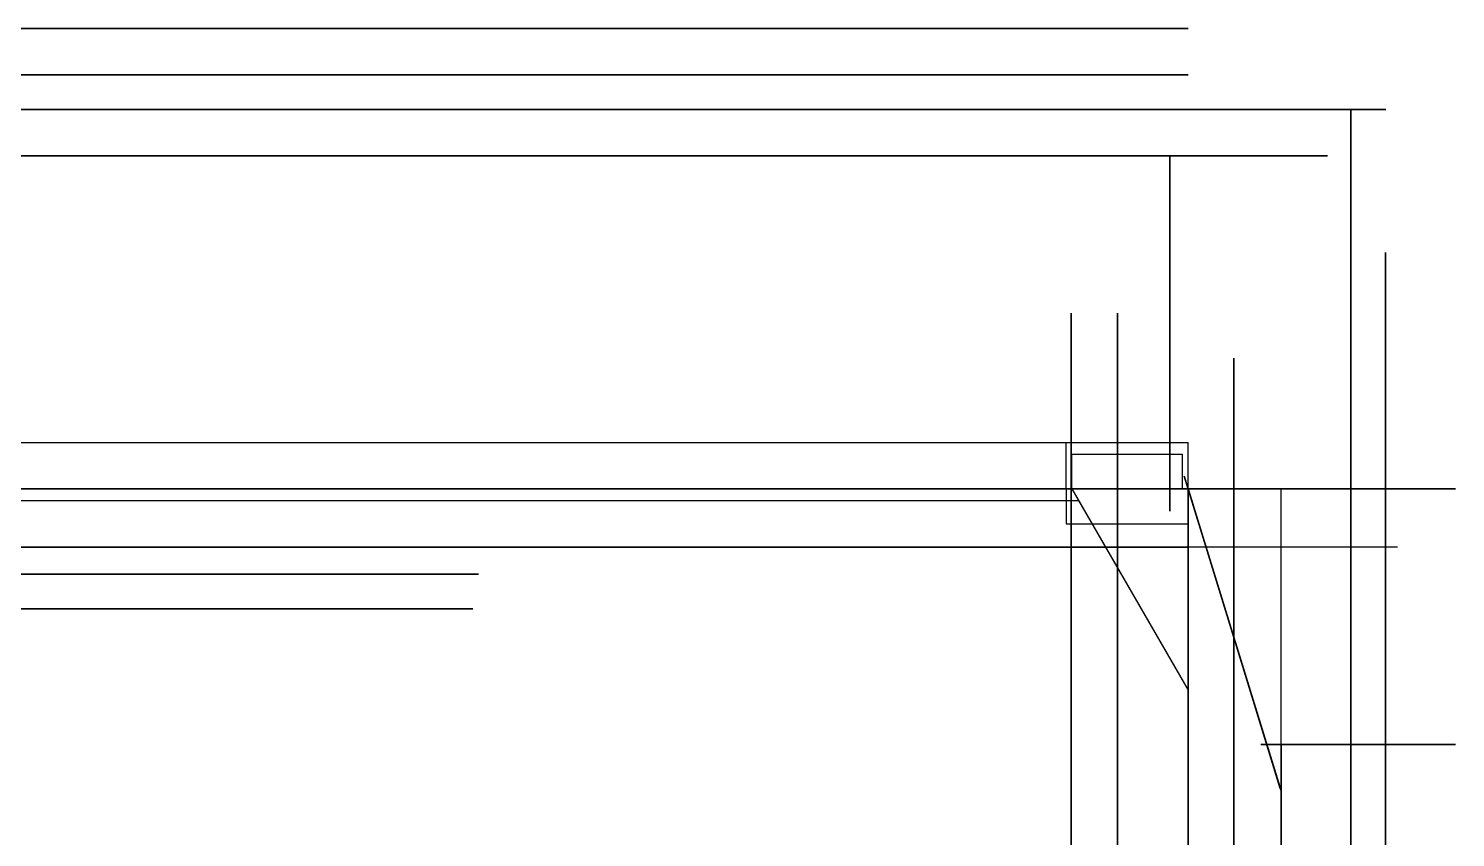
# Model space of a CAD drawing. Header units: centimetres. Extents: x -5.8 to 12.4, y -3.2 to 8.
# Drawn here: x 6.26 to 12.39, y 2 to 5.48 of the extents above; entities that cross this region are included whole.
import ezdxf

# ---------------------------------------------------------------- set-up
doc = ezdxf.new("R2010")
doc.units = ezdxf.units.CM
doc.header["$MEASUREMENT"] = 0
for name, color, linetype in [('1713 AGC Electret Microphone v5_Sketch1', 7, 'Continuous'), ('1713 AGC Electret Microphone v5_Sketch2', 7, 'Continuous'), ('2 - Base_Base Skirt XY', 7, 'Continuous'), ('2 - Base_Base Skirt YZ', 7, 'Continuous'), ('2 - Base_Excess Cuts', 7, 'Continuous'), ('2 - Base_Mic Cut-out', 7, 'Continuous'), ('2 - Base_PCB Mount', 7, 'Continuous'), ('2 - Base_Rain Shelter', 7, 'Continuous'), ('2 - Base_Sensor Base', 7, 'Continuous'), ('2 - Base_Sensor Cover Mic Cut-out', 7, 'Continuous'), ('2 - Base_Sketch24', 7, 'Continuous'), ('2 - Base_Sketch35', 7, 'Continuous'), ('2 - Base_Skirt', 7, 'Continuous'), ('2 - Base_Skirt Off-Axis', 7, 'Continuous'), ('2 - Base_Top Case Holes', 7, 'Continuous'), ('3251 Si7021 Temperature and Humidity v3_Sketch1', 7, 'Continuous'), ('439 TSL2561 Luminosity Sensor v9_Sketch1', 7, 'Continuous'), ('Breadboard_Sketch1', 7, 'Continuous'), ('SPH0645 v2_Sketch1', 7, 'Continuous'), ('Standalone Biodiversity Tool v97_Cover Base', 7, 'Continuous'), ('Standalone Biodiversity Tool v97_PCB Support', 7, 'Continuous'), ('Standalone Biodiversity Tool v97_Sensor Cutouts', 7, 'Continuous'), ('Standalone Biodiversity Tool v97_Sensor Supports', 7, 'Continuous'), ('Standalone Biodiversity Tool v97_Sketch14', 7, 'Continuous'), ('Standalone Biodiversity Tool v97_Sketch15', 7, 'Continuous'), ('Standalone Biodiversity Tool v97_Sketch16', 7, 'Continuous'), ('Standalone Biodiversity Tool v97_Sketch17', 7, 'Continuous'), ('Standalone Biodiversity Tool v97_Sketch18', 7, 'Continuous'), ('Standalone Biodiversity Tool v97_Skirt', 7, 'Continuous'), ('Standalone Biodiversity Tool v97_Skirt cuts', 7, 'Continuous'), ('USB Plug_Base', 7, 'Continuous')]:
    doc.layers.add(name, color=color, linetype=linetype)

# ---------------------------------------------------------------- blocks, each defined once
blk = doc.blocks.new('3251Si7021TemperatureandHumidityv3')
at = {"layer": '3251 Si7021 Temperature and Humidity v3_Sketch1'}
for p, q in [((0, 0, 1.524), (0, 0, 0.254)), ((1.27, 0, 1.778), (0.254, 0, 1.778)), ((0.254, 0), (1.27, 0)), ((0.573, 0, 0.9), (0.573, 0, 0.5777)), ((0.573, 0, 0.5777), (0.9, 0, 0.5777)), ((0.9, 0, 0.9), (0.573, 0, 0.9)), ((0.9, 0, 0.5777), (0.9, 0, 0.9)), ((1.524, 0, 0.254), (1.524, 0, 1.524))]:
    blk.add_line(p, q, dxfattribs=at)
at = {"layer": '3251 Si7021 Temperature and Humidity v3_Sketch1', "extrusion": (0, 1, 0)}
for centre in [(-0.254, 0.254), (-1.27, 0.254)]:
    blk.add_circle(centre, 0.127, dxfattribs=at)
for centre, start, end in [((-0.254, 1.524), 0, 90), ((-0.254, 0.254), 270, 0), ((-1.27, 0.254), 180, 270), ((-1.27, 1.524), 90, 180)]:
    blk.add_arc(centre, 0.254, start, end, dxfattribs=at)
at = {"layer": '3251 Si7021 Temperature and Humidity v3_Sketch1'}
for p in [(0, 0, 1.778), (0, 0), (0, 0), (1.524, 0)]:
    blk.add_point(p, dxfattribs=at)
blk = doc.blocks.new('1713AGCElectretMicrophonev5')
at = {"layer": '1713 AGC Electret Microphone v5_Sketch1'}
for p, q in [((0, 0, 1.1684), (0, 0, 0.254)), ((0.254, 0), (2.286, 0)), ((2.286, 0, 1.4224), (0.254, 0, 1.4224)), ((2.3368, 0, 0.2032), (2.3368, 0)), ((2.3368, 0, 1.2192), (2.3368, 0, 1.4224)), ((2.3368, 0, 1.2192), (2.54, 0, 1.2192)), ((2.54, 0, 0.254), (2.54, 0, 1.1684))]:
    blk.add_line(p, q, dxfattribs=at)
at = {"layer": '1713 AGC Electret Microphone v5_Sketch1', "extrusion": (0, 1, 0)}
for centre in [(-2.3368, 1.2192), (-2.3368, 0.2032)]:
    blk.add_circle(centre, 0.127, dxfattribs=at)
for centre, start, end in [((-0.254, 1.1684), 0, 90), ((-0.254, 0.254), 270, 0), ((-2.286, 1.1684), 90, 180), ((-2.286, 0.254), 180, 270)]:
    blk.add_arc(centre, 0.254, start, end, dxfattribs=at)
at = {"layer": '1713 AGC Electret Microphone v5_Sketch1'}
for p in [(0, 0), (0, 0), (0, 0, 1.4224), (2.54, 0)]:
    blk.add_point(p, dxfattribs=at)
at = {"layer": '1713 AGC Electret Microphone v5_Sketch2'}
for p, q in [((2.286, 0, 1.4224), (0.254, 0, 1.4224)), ((0.254, 0), (2.286, 0)), ((1.8288, 0, 0.7112), (1.8288, 0, 1.4224)), ((1.8288, 0, 0.7112), (1.8288, 0)), ((1.8288, 0, 0.7112), (2.54, 0, 0.7112)), ((2.54, 0, 0.254), (2.54, 0, 1.1684))]:
    blk.add_line(p, q, dxfattribs=at)
at = {"layer": '1713 AGC Electret Microphone v5_Sketch2', "extrusion": (0, 1, 0)}
blk.add_circle((-1.8288, 0.7112), 0.485, dxfattribs=at)
at = {"layer": '1713 AGC Electret Microphone v5_Sketch2'}
blk.add_point((0, 0), dxfattribs=at)
blk = doc.blocks.new('439TSL2561LuminositySensorv9')
at = {"layer": '439 TSL2561 Luminosity Sensor v9_Sketch1'}
for p, q in [((0, 0, 1.026), (1.905, 0, 1.026)), ((0, 0, 1.397), (0, 0, 0.254)), ((1.651, 0, 1.651), (0.254, 0, 1.651)), ((0.254, 0), (1.651, 0)), ((1.08625, 0, 0.86725), (0.76875, 0, 0.86725)), ((0.76875, 0, 1.18475), (1.08625, 0, 1.18475)), ((0.76875, 0, 0.86725), (1.08625, 0, 1.18475)), ((1.08625, 0, 0.86725), (0.76875, 0, 1.18475)), ((0.76875, 0, 0.86725), (0.76875, 0, 1.18475)), ((0.9275, 0, 1.651), (0.9275, 0, 1.026)), ((0.9525, 0, 1.651), (0.9525, 0, 1.026)), ((1.08625, 0, 1.18475), (1.08625, 0, 0.86725)), ((1.905, 0, 0.254), (1.905, 0, 1.397))]:
    blk.add_line(p, q, dxfattribs=at)
at = {"layer": '439 TSL2561 Luminosity Sensor v9_Sketch1', "extrusion": (0, 1, 0)}
for centre in [(-0.254, 0.254), (-1.651, 0.254)]:
    blk.add_circle(centre, 0.127, dxfattribs=at)
for centre, start, end in [((-0.254, 0.254), 270, 0), ((-0.254, 1.397), 0, 90), ((-1.651, 1.397), 90, 180), ((-1.651, 0.254), 180, 270)]:
    blk.add_arc(centre, 0.254, start, end, dxfattribs=at)
at = {"layer": '439 TSL2561 Luminosity Sensor v9_Sketch1'}
for p in [(0, 0), (0, 0), (0, 0, 1.651), (0.9275, 0, 1.026), (1.905, 0)]:
    blk.add_point(p, dxfattribs=at)
blk = doc.blocks.new('Breadboard')
at = {"layer": 'Breadboard_Sketch1'}
for p, q in [((6.8769, 2.6334, -3.8995), (-0.1231, 2.6334, -3.8995)), ((-0.1231, 2.6334, -0.5595), (6.8769, 2.6334, -0.5595)), ((0.0269, 2.6334, -3.1375), (6.1229, 2.6334, -3.1375)), ((6.1229, 2.6334, -1.3595), (0.0269, 2.6334, -1.3595)), ((6.1229, 2.6334, -1.6485), (4.8429, 2.6334, -1.6485)), ((4.8429, 2.6334, -2.8875), (6.1229, 2.6334, -2.8875)), ((6.1229, 2.6334, -3.1375), (6.1229, 2.6334, -1.3595)), ((6.1229, 2.6334, -2.8875), (6.1229, 2.6334, -1.6485)), ((6.8769, 2.6334, -0.5595), (6.8769, 2.6334, -3.8995))]:
    blk.add_line(p, q, dxfattribs=at)
at = {"layer": 'Breadboard_Sketch1', "extrusion": (0, -1, 0)}
blk.add_circle((6.6069, -0.8995, -2.6334), 0.17, dxfattribs=at)
blk = doc.blocks.new('SPH0645v2')
at = {"layer": 'SPH0645 v2_Sketch1'}
for p, q in [((0, 0, 1.016), (0, 0, 0.254)), ((0.4445, 0, 1.016), (0.1905, 0, 1.016)), ((0.254, 0), (1.397, 0)), ((1.397, 0, 1.27), (0.254, 0, 1.27)), ((0.6985, 0, 1.016), (0.4445, 0, 1.016)), ((0.9525, 0, 1.016), (0.6985, 0, 1.016)), ((0.8255, 0, 0.4826), (0.8255, 0, 1.27)), ((1.2065, 0, 1.016), (0.9525, 0, 1.016)), ((1.4605, 0, 1.016), (1.2065, 0, 1.016)), ((1.651, 0, 0.254), (1.651, 0, 1.016))]:
    blk.add_line(p, q, dxfattribs=at)
at = {"layer": 'SPH0645 v2_Sketch1', "extrusion": (0, 1, 0)}
for centre, radius in [((-0.254, 0.254), 0.127), ((-0.1905, 1.016), 0.0508), ((-0.4445, 1.016), 0.0508), ((-0.6985, 1.016), 0.0508), ((-0.8255, 0.4826), 0.0508), ((-0.9525, 1.016), 0.0508), ((-1.2065, 1.016), 0.0508), ((-1.3073, 0.254), 0.127), ((-1.4605, 1.016), 0.0508)]:
    blk.add_circle(centre, radius, dxfattribs=at)
for centre, start, end in [((-0.254, 0.254), 270, 0), ((-0.254, 1.016), 0, 90), ((-1.397, 0.254), 180, 270), ((-1.397, 1.016), 90, 180)]:
    blk.add_arc(centre, 0.254, start, end, dxfattribs=at)
at = {"layer": 'SPH0645 v2_Sketch1'}
for p in [(0, 0), (0, 0), (0, 0, 1.27), (1.651, 0)]:
    blk.add_point(p, dxfattribs=at)
blk = doc.blocks.new('2-Base')
at = {"layer": '2 - Base_Base Skirt XY'}
for p, q in [((0, 3.7, -0.35), (11.2442, 3.7, -0.35)), ((10.7192, 3.5, -0.35), (10.7192, 3.7, -0.35)), ((11.2442, 3.5, -0.35), (11.2442, 3.7, -0.35)), ((10.7442, 3.5, -0.35), (10.7442, 3.65, -0.35)), ((10.7442, 3.65, -0.35), (11.2192, 3.65, -0.35)), ((11.2192, 3.65, -0.35), (11.2192, 3.5, -0.35)), ((11.2442, 3.5, -0.35), (0, 3.5, -0.35)), ((0, 3.5, -0.35), (11.2442, 3.5, -0.35)), ((10.7192, 3.5, -0.35), (10.7192, 3.35, -0.35)), ((10.7442, 3.5, -0.35), (11.2442, 2.634, -0.35)), ((11.2192, 3.5, -0.35), (11.2442, 3.5, -0.35)), ((11.2442, 0.6069, -0.35), (11.2442, 3.5, -0.35)), ((11.2442, 3.5, -0.35), (11.2442, 3.35, -0.35)), ((11.2442, 3.5, -0.35), (11.2442, 0.6069, -0.35)), ((10.7192, 3.35, -0.35), (11.2442, 3.35, -0.35))]:
    blk.add_line(p, q, dxfattribs=at)
blk.add_point((11.2442, 3.35, -0.35), dxfattribs=at)
blk.add_point((11.2442, 3.35, -0.35), dxfattribs=at)
at = {"layer": '2 - Base_Base Skirt YZ'}
for p, q in [((11.6442, 2.2, -1.05), (11.6442, 3.5, -0.35)), ((11.6442, 2.4, -1.2), (11.6442, 2.05, -1.2)), ((11.6442, 2.4, -1.075), (11.6442, 2.4, -1.2)), ((11.6442, 2.4, -1.075), (11.6442, 2.4, -1.2)), ((11.6442, 2.4, -1.05), (11.6442, 2.4, -1.2)), ((11.6442, 2.2, -1.05), (11.6442, 2.4, -1.05)), ((11.6442, 2.2, -1.075), (11.6442, 2.4, -1.075)), ((11.6442, 2.4, -1.2), (11.6442, 2.05, -1.2)), ((11.6442, 2.2, -1.075), (11.6442, 2.2, -1.05)), ((11.6442, 2.05, -1.075), (11.6442, 2.2, -1.075)), ((11.6442, 2.2, -1.075), (11.6442, 2.2, -1.05)), ((11.6442, 2.05, -1.2), (11.6442, 1.166, -0.8558)), ((11.6442, 2.05, -1.046), (11.6442, 2.05, -1.2))]:
    blk.add_line(p, q, dxfattribs=at)
at = {"layer": '2 - Base_Base Skirt YZ', "extrusion": (1, 0, 0)}
blk.add_arc((2.2, 1.8, 11.6442), 2.85, 224.88875, 270, dxfattribs=at)
at = {"layer": '2 - Base_Excess Cuts'}
for p, q in [((12.3942, 2.4, 4.8), (11.5567, 2.4, 4.8)), ((11.5905, 2.4, 4.7421), (11.5567, 2.4, 4.8)), ((11.5567, 2.4, 4.8), (11.6013, 2.4, 4.7235)), ((11.5567, 2.4, 4.8), (12.3942, 2.4, 4.8)), ((11.5571, 2.4, -1.2), (11.588, 2.4, -1.1469)), ((11.6442, 2.4, -1.2), (11.5571, 2.4, -1.2)), ((11.6442, 2.4, -1.2), (11.588, 2.4, -1.1469)), ((11.5993, 2.4, -1.1274), (11.588, 2.4, -1.1469)), ((11.6442, 2.4, 4.7928), (11.5905, 2.4, 4.7421)), ((11.6442, 2.4, -1.075), (11.6369, 2.4, -1.0626)), ((11.6369, 2.4, -1.0626), (11.6442, 2.4, -1.05)), ((11.6442, 2.4, 4.65), (11.639, 2.4, 4.6589)), ((11.6442, 2.4, 4.6678), (11.639, 2.4, 4.6589)), ((11.639, 2.4, 4.6589), (11.6442, 2.4, 4.6678)), ((11.6442, 2.4, 4.65), (11.639, 2.4, 4.6589)), ((11.6442, 2.4, -1.05), (11.6442, 2.4, -1.043)), ((12.2692, 2.4, -1.075), (11.6442, 2.4, -1.075)), ((11.6442, 2.4, 4.643), (11.6442, 2.4, 4.65)), ((11.6442, 2.4, 4.7928), (11.6442, 2.4, 4.675)), ((11.6442, 2.4, -1.075), (11.6442, 2.4, -1.05)), ((11.6442, 2.4, 4.7928), (11.6442, 2.4, 4.8)), ((11.6442, 2.4, 4.675), (12.2692, 2.4, 4.675)), ((11.6442, 2.4, -1.2), (11.6442, 2.4, -1.075)), ((12.3942, 2.4, -1.2), (11.6442, 2.4, -1.2)), ((11.6442, 2.4, -1.2), (12.3942, 2.4, -1.2)), ((11.6442, 2.4, -1.075), (11.6442, 2.4, -1.2)), ((12.2442, 2.4, 4.643), (11.6442, 2.4, 4.643)), ((11.6442, 2.4, -1.043), (12.2442, 2.4, -1.043)), ((11.6442, 2.4, 4.6678), (11.6442, 2.4, 4.7928)), ((11.6442, 2.4, 4.65), (11.6442, 2.4, 4.6678)), ((12.2442, 2.4, -1.043), (12.2442, 2.4, -0.65)), ((12.2442, 2.4, -0.65), (12.3942, 2.4, -0.65)), ((12.2442, 2.4, 4.25), (12.2442, 2.4, 4.643)), ((12.3942, 2.4, 4.25), (12.2442, 2.4, 4.25)), ((12.2692, 2.4, 4.675), (12.2692, 2.4, 4.25)), ((12.3942, 2.4, -0.65), (12.2692, 2.4, -0.65)), ((12.2692, 2.4, -0.65), (12.2692, 2.4, -1.075)), ((12.2692, 2.4, 4.25), (12.3942, 2.4, 4.25)), ((12.3942, 2.4, 4.8), (12.3942, 2.4, 4.25)), ((12.3942, 2.4, -1.2), (12.3942, 2.4, -0.65)), ((12.3942, 2.4, 4.25), (12.3942, 2.4, 4.8)), ((12.3942, 2.4, -0.65), (12.3942, 2.4, -1.2))]:
    blk.add_line(p, q, dxfattribs=at)
for points in [[(11.6442, 2.4, -1.2), (11.6291, 2.4, -1.1762), (11.614, 2.4, -1.152), (11.5993, 2.4, -1.1274)], [(11.6013, 2.4, 4.7235), (11.6154, 2.4, 4.747), (11.6298, 2.4, 4.7701), (11.6442, 2.4, 4.7928)]]:
    blk.add_open_spline(points, degree=3, dxfattribs=at)
at = {"layer": '2 - Base_Mic Cut-out'}
for p, q in [((10.741, 4.2562, 2.2515), (10.741, 4.2562, 1.6043)), ((10.741, 0.8076, 2.5515), (10.741, 3.9562, 2.5515)), ((10.741, 3.9562, 1.3043), (10.741, 2.4455, 1.3043)), ((10.741, 3.4567, 1.3043), (10.741, 3.9562, 1.3043)), ((10.741, 3.2567, 1.1094), (10.741, 3.2567, 1.1043)), ((10.741, 2.7488, 1.3174), (10.741, 3.2567, 1.3043)), ((10.741, 3.0925, 1.3174), (10.741, 3.0925, 0.5554)), ((10.741, 3.0925, 1.3043), (10.741, 3.0925, 0.9754)), ((10.741, 2.9567, 0.8094), (10.741, 1.7417, 0.8094)), ((10.741, 1.6955, 1.5714), (10.741, 2.8385, 1.5714)), ((10.741, 2.8385, 0.3014), (10.741, 1.6955, 0.3014)), ((10.741, 2.7488, 0.8094), (10.741, 2.7488, 1.3174)), ((10.741, 2.394, 0.5554), (10.741, 2.394, 0.8094)), ((10.741, 2.394, 0.5554), (10.741, 2.394, 0.3014)), ((10.741, 2.1455, 1.0043), (10.741, 2.1455, 0.2014))]:
    blk.add_line(p, q, dxfattribs=at)
at = {"layer": '2 - Base_Mic Cut-out', "extrusion": (-1, 0, 0)}
for centre, radius in [((-2.7488, 1.3174, -10.741), 0.302), ((-2.7488, 1.3174, -10.741), 0.232), ((-2.902, 0.5554, -10.741), 0.0508), ((-2.7488, 1.3174, -10.741), 0.157), ((-2.7488, 1.3174, -10.741), 0.127), ((-2.648, 0.5554, -10.741), 0.0508), ((-2.394, 0.5554, -10.741), 0.0508), ((-2.267, 1.0888, -10.741), 0.0508), ((-2.14, 0.5554, -10.741), 0.0508)]:
    blk.add_circle(centre, radius, dxfattribs=at)
for centre, radius, start, end in [((-3.9562, 1.6043, -10.741), 0.3, 180, 270), ((-3.9562, 2.2515, -10.741), 0.3, 90, 180), ((-3.4567, 1.1043, -10.741), 0.2, 0, 90), ((-2.9567, 1.1094, -10.741), 0.3, 180, 270), ((-2.8385, 1.3174, -10.741), 0.254, 90, 180), ((-2.8385, 0.5554, -10.741), 0.254, 180, 270), ((-2.4455, 1.0043, -10.741), 0.3, 360, 90), ((-1.8455, 0.2014, -10.741), 0.3, 180, 270)]:
    blk.add_arc(centre, radius, start, end, dxfattribs=at)
at = {"layer": '2 - Base_PCB Mount'}
for p, q in [((12.1442, 3.25, 1.8), (-0.1, 3.25, 1.7964)), ((0, 3.25, -0.15), (11.2442, 3.25, -0.15)), ((11.2442, 3.25, 3.7428), (0, 3.25, 3.7428)), ((0.0225, 3.25, 3.6532), (7.0225, 3.25, 3.6532)), ((7.0225, 3.25, 0.3132), (0.0225, 3.25, 0.3132)), ((6.4525, 3.25, 3.3132), (6.4525, 3.25, 3.7428)), ((7.0225, 3.25, 3.6532), (7.0225, 3.25, 0.3132)), ((7.0525, 3.25, 3.3132), (7.0525, 3.25, 3.7428)), ((10.1264, 3.25, -0.15), (7.9669, 3.25, -0.15)), ((8.5525, 3.25, 3.7428), (8.5537, 3.25, -0.15)), ((10.0528, 3.25, 3.3141), (10.0525, 3.25, 3.7437)), ((10.0537, 3.25, 0.2847), (10.0537, 3.25, -0.15)), ((10.6528, 3.25, 3.3144), (10.6525, 3.25, 3.744)), ((10.6537, 3.25, 0.2847), (10.6537, 3.25, -0.15)), ((12.1442, 3.25, -0.65), (12.1442, 3.25, 4.25))]:
    blk.add_line(p, q, dxfattribs=at)
at = {"layer": '2 - Base_PCB Mount', "extrusion": (0, 1, 0)}
for centre, radius in [((-6.7525, 3.3132, 3.25), 0.17), ((-6.7525, 3.3132, 3.25), 0.155), ((-10.3528, 3.3142, 3.25), 0.155), ((-10.3537, 0.2847, 3.25), 0.155)]:
    blk.add_circle(centre, radius, dxfattribs=at)
for centre, start, end in [((-6.7525, 3.3132, 3.25), 180, 0), ((-10.3528, 3.3142, 3.25), 179.96619, 359.96619), ((-10.3537, 0.2847, 3.25), 360, 180)]:
    blk.add_arc(centre, 0.3, start, end, dxfattribs=at)
at = {"layer": '2 - Base_Rain Shelter'}
for p, q in [((0, 3.5, -0.35), (10.7442, 3.5, -0.35)), ((10.7442, 3.5, -0.35), (11.2442, 2.634, -0.35)), ((11.2442, 2.634, -0.35), (11.2442, 0.6069, -0.35))]:
    blk.add_line(p, q, dxfattribs=at)
at = {"layer": '2 - Base_Sensor Base'}
blk.add_line((11.9442, 2.2, 4.65), (11.9442, 2.2, -1.05), dxfattribs=at)
at = {"layer": '2 - Base_Sensor Base', "extrusion": (1, 0, 0)}
for radius in [2.85, 2.65, 2.45, 2.25]:
    blk.add_circle((2.2, 1.8, 11.9442), radius, dxfattribs=at)
at = {"layer": '2 - Base_Sensor Cover Mic Cut-out'}
for p, q in [((12.0939, 2.8602, 2.8503), (12.0939, 3.7872, 2.8503)), ((12.0939, 3.7872, 1.9279), (12.0939, 2.8602, 1.9279)), ((12.0939, 3.7872, 2.8503), (12.0939, 3.7872, 1.9279)), ((12.0939, 2.8602, 1.9279), (12.0939, 2.8602, 2.8503))]:
    blk.add_line(p, q, dxfattribs=at)
at = {"layer": '2 - Base_Sensor Cover Mic Cut-out', "extrusion": (1, 0, 0)}
for centre, radius in [((2.2, 1.8, 12.0939), 2.3174), ((2.2035, 0.8094, 12.0939), 0.8), ((2.2035, 0.8094, 12.0939), 0.8), ((2.2035, 0.8094, 12.0939), 0.5), ((2.267, 1.0888, 12.0939), 0.2508), ((2.267, 1.0888, 12.0939), 0.0508)]:
    blk.add_circle(centre, radius, dxfattribs=at)
at = {"layer": '2 - Base_Sketch24'}
for p, q in [((0, 5.2821, -0.15), (11.2442, 5.2821, -0.15)), ((11.2442, 5.2821, 3.7428), (0, 5.2821, 3.7428)), ((11.2442, 5.2821, -0.35), (0, 5.2821, -0.35)), ((0, 5.2821, 3.9428), (11.2442, 5.2821, 3.9428)), ((11.2442, 5.2821, -0.15), (11.2442, 5.2821, -0.35)), ((11.2442, 5.2821, -0.15), (11.2442, 5.2821, 3.7428)), ((11.2442, 5.2821, 3.9428), (11.2442, 5.2821, 3.7428))]:
    blk.add_line(p, q, dxfattribs=at)
at = {"layer": '2 - Base_Sketch35'}
for p, q in [((11.2442, 5.2821, 3.7428), (0, 5.2821, 3.7428)), ((0, 5.2821, -0.15), (11.2442, 5.2821, -0.15)), ((9.9528, 5.2821, 3.7428), (9.9528, 5.2821, 3.3142)), ((9.9537, 5.2821, 0.2847), (9.9537, 5.2821, -0.15)), ((10.7528, 5.2821, 3.3142), (10.7528, 5.2821, 3.7428)), ((10.7537, 5.2821, 0.2847), (10.7537, 5.2821, -0.15)), ((11.2442, 5.2821, -0.15), (11.2442, 5.2821, 3.7428))]:
    blk.add_line(p, q, dxfattribs=at)
at = {"layer": '2 - Base_Sketch35', "extrusion": (0, -1, 0)}
for centre in [(10.3528, 3.3142, -5.2821), (10.3537, 0.2847, -5.2821)]:
    blk.add_circle(centre, 0.4, dxfattribs=at)
at = {"layer": '2 - Base_Skirt'}
for p, q in [((0, 3.5, -0.35), (11.2442, 3.5, -0.35)), ((11.2442, 3.5, -0.15), (0, 3.5, -0.15)), ((0, 3.5, 3.7428), (11.2442, 3.5, 3.7428)), ((11.2442, 3.5, 3.9428), (0, 3.5, 3.9428)), ((0, 3.5, 3.7178), (11.2563, 3.5, 3.7178)), ((11.2296, 3.5, 3.9678), (0, 3.5, 3.9678)), ((0, 3.5, -0.5), (11.1571, 3.5, -0.5)), ((11.2562, 3.5, -0.125), (0, 3.5, -0.125)), ((11.1567, 3.5, 4.0928), (0, 3.5, 4.0928)), ((0, 3.5, -0.375), (11.2297, 3.5, -0.375)), ((11.3163, 3.5), (0.05, 3.5)), ((0.05, 3.5, 3.5928), (11.3169, 3.5, 3.5928)), ((11.5567, 3.5, 4.8), (11.1567, 3.5, 4.0928)), ((11.1567, 3.5, 4.0928), (11.3003, 3.5, 4.0928)), ((11.1571, 3.5, -0.5), (11.3011, 3.5, -0.5)), ((11.1571, 3.5, -0.5), (11.5571, 3.5, -1.2)), ((11.6296, 3.5, 4.675), (11.2296, 3.5, 3.9678)), ((11.2297, 3.5, -0.375), (11.6297, 3.5, -1.075)), ((11.2442, 3.5, -0.35), (11.6442, 3.5, -1.05)), ((11.2442, 3.5, 3.9428), (11.2442, 3.5, 3.7428)), ((11.6442, 3.5, -0.65), (11.2442, 3.5, -0.15)), ((11.2442, 3.5, 3.7428), (11.2442, 3.5, 3.9428)), ((11.2442, 3.5, 3.7428), (11.6442, 3.5, 4.25)), ((11.2442, 3.5, -0.15), (11.2442, 3.5, -0.35)), ((11.6442, 3.5, 4.65), (11.2442, 3.5, 3.9428)), ((11.2442, 3.5, -0.35), (11.2442, 3.5, -0.15)), ((11.2442, 3.5, 3.7178), (11.2442, 3.5, 3.9428)), ((11.2442, 3.5, 3.9428), (11.329, 3.5, 4.0928)), ((11.3299, 3.5, -0.5), (11.2442, 3.5, -0.35)), ((11.2442, 3.5, -0.125), (11.2442, 3.5)), ((11.2442, 3.5, 3.7178), (11.2442, 3.5, 3.5928)), ((11.2442, 3.5, -0.35), (11.2442, 3.5, -0.125)), ((11.6562, 3.5, -0.625), (11.2562, 3.5, -0.125)), ((11.2563, 3.5, 3.7178), (11.6563, 3.5, 4.225)), ((11.3003, 3.5, 4.0928), (11.329, 3.5, 4.0928)), ((11.3011, 3.5, -0.5), (11.3299, 3.5, -0.5)), ((11.7163, 3.5, -0.5), (11.3163, 3.5)), ((11.3169, 3.5, 3.5928), (11.7169, 3.5, 4.1)), ((12.3942, 3.5, 4.8), (11.5567, 3.5, 4.8)), ((11.6442, 3.5, 4.65), (11.5567, 3.5, 4.8)), ((11.5571, 3.5, -1.2), (12.3942, 3.5, -1.2)), ((11.5571, 3.5, -1.2), (11.6442, 3.5, -1.05)), ((12.2692, 3.5, 4.675), (11.6296, 3.5, 4.675)), ((11.6297, 3.5, -1.075), (12.2692, 3.5, -1.075)), ((11.6442, 3.5, -1.05), (11.6442, 3.5, -0.65)), ((11.6442, 3.5, 4.65), (11.6442, 3.5, 4.25)), ((11.7442, 3.5, -0.65), (11.6442, 3.5, -0.65)), ((11.6442, 3.5, -0.65), (11.6442, 3.5, -1.05)), ((11.6442, 3.5, -1.05), (12.2442, 3.5, -1.05)), ((12.2442, 3.5, 4.65), (11.6442, 3.5, 4.65)), ((11.6442, 3.5, 4.25), (11.7442, 3.5, 4.25)), ((11.6442, 3.5, 4.25), (11.6442, 3.5, 4.65)), ((11.6442, 3.5, -0.65), (11.6442, 3.5, -1.05)), ((11.6442, 3.5, -0.8949), (12.2442, 3.5, -0.8985)), ((11.6442, 3.5, 4.25), (11.6442, 3.5, 4.65)), ((11.771, 3.5, -0.625), (11.6562, 3.5, -0.625)), ((11.6563, 3.5, 4.225), (11.771, 3.5, 4.225)), ((11.7442, 3.5, -0.5), (11.7163, 3.5, -0.5)), ((11.7169, 3.5, 4.1), (11.7442, 3.5, 4.1)), ((12.1174, 3.5, 4.225), (12.2692, 3.5, 4.225)), ((12.2692, 3.5, -0.625), (12.1174, 3.5, -0.625)), ((12.1442, 3.5, 4.25), (12.2442, 3.5, 4.25)), ((12.3942, 3.5, -0.5), (12.1442, 3.5, -0.5)), ((12.2442, 3.5, -0.65), (12.1442, 3.5, -0.65)), ((12.1442, 3.5, 4.1), (12.3942, 3.5, 4.1)), ((12.1442, 3.5, -0.65), (12.3942, 3.5, -0.65)), ((12.1442, 3.5, 4.25), (12.3942, 3.5, 4.25)), ((12.2442, 3.5, 4.25), (12.2442, 3.5, 4.65)), ((12.2442, 3.5, -1.05), (12.2442, 3.5, -0.65)), ((12.2692, 3.5, -1.075), (12.2692, 3.5, -0.625)), ((12.2692, 3.5, 4.225), (12.2692, 3.5, 4.675)), ((12.3942, 3.5, 4.1), (12.3942, 3.5, 4.8)), ((12.3942, 3.5, -1.2), (12.3942, 3.5, -0.5))]:
    blk.add_line(p, q, dxfattribs=at)
at = {"layer": '2 - Base_Skirt', "extrusion": (0, -1, 0)}
for centre, radius, start, end in [((11.9442, 4.25, -3.5), 0.2, 360, 180), ((11.9442, -0.65, -3.5), 0.2, 180, 360), ((11.7442, 4.25, -3.5), 0.15, 270, 360), ((11.7442, -0.65, -3.5), 0.15, 360, 90), ((11.9442, 4.25, -3.5), 0.175, 351.78679, 188.21321), ((11.9442, -0.65, -3.5), 0.175, 171.78679, 8.21321), ((11.9442, 4.25, -3.5), 0.05, 0, 180), ((11.9442, -0.65, -3.5), 0.05, 180, 360), ((12.1442, -0.65, -3.5), 0.15, 90, 180), ((12.1442, 4.25, -3.5), 0.15, 180, 270)]:
    blk.add_arc(centre, radius, start, end, dxfattribs=at)
at = {"layer": '2 - Base_Skirt Off-Axis'}
for p, q in [((11.6272, 2.2551, 4.7609), (11.2272, 3.5551, 4.0537)), ((11.2272, 3.5551, 4.0537), (11.2408, 3.511, 3.965)), ((11.2274, 3.5547, -0.4611), (11.6274, 2.2547, -1.1611)), ((11.2274, 3.5547, -0.4611), (11.2408, 3.5109, -0.3722)), ((11.2442, 3.5, 3.9428), (11.2408, 3.511, 3.965)), ((11.6408, 2.211, 4.6722), (11.2408, 3.511, 3.965)), ((11.2442, 3.5, -0.35), (11.2408, 3.5109, -0.3722)), ((11.2408, 3.5109, -0.3722), (11.6408, 2.2109, -1.0722)), ((11.2442, 3.5, -0.15), (11.2442, 3.5, -0.35)), ((11.2442, 3.5, 3.7428), (11.6442, 2.2, 4.25)), ((11.2442, 3.5, 3.9428), (11.2442, 3.5, 3.7428)), ((11.2442, 3.5, -0.35), (11.6442, 2.2, -1.05)), ((11.6442, 2.2, 4.65), (11.2442, 3.5, 3.9428)), ((11.6442, 2.2, -0.65), (11.2442, 3.5, -0.15)), ((11.6272, 2.2551, 4.7609), (11.6408, 2.211, 4.6722)), ((11.6274, 2.2547, -1.1611), (11.6408, 2.2109, -1.0722)), ((11.6408, 2.211, 4.6722), (11.6442, 2.2, 4.65)), ((11.6408, 2.2109, -1.0722), (11.6442, 2.2, -1.05)), ((11.6442, 2.2, -1.05), (11.6442, 2.2, -0.65)), ((11.6442, 2.2, 4.25), (11.6442, 2.2, 4.65))]:
    blk.add_line(p, q, dxfattribs=at)
blk.add_point((11.2555, 3.4632), dxfattribs=at)
at = {"layer": '2 - Base_Top Case Holes'}
for p, q in [((11.2442, 5.4821, -0.35), (0, 5.4821, -0.35)), ((0, 5.4821, 3.9428), (11.2442, 5.4821, 3.9428)), ((11.2442, 5.4821, 3.9428), (11.2442, 5.4821, -0.35))]:
    blk.add_line(p, q, dxfattribs=at)
at = {"layer": '2 - Base_Top Case Holes', "extrusion": (0, 1, 0)}
for centre, radius in [((-10.3528, 3.3142, 5.4821), 0.4), ((-10.3537, 0.2847, 5.4821), 0.4), ((-10.3528, 3.3142, 5.4821), 0.25), ((-10.3537, 0.2847, 5.4821), 0.25), ((-10.3528, 3.3142, 5.4821), 0.155), ((-10.3537, 0.2847, 5.4821), 0.155), ((-10.3528, 3.3142, 5.4821), 0.15), ((-10.3537, 0.2847, 5.4821), 0.15)]:
    blk.add_circle(centre, radius, dxfattribs=at)
at = {"extrusion": (-1.9968e-30, 6.12323e-17, -1), "rotation": 89.99999999999997}
blk.add_blockref('SPH0645v2', (-11.441, 1.4415, -1.5714), dxfattribs=at)
blk = doc.blocks.new('USBPlug')
at = {"layer": 'USB Plug_Base'}
for p, q in [((0, 3.45, -0.35), (10.773, 3.45, -0.35)), ((10.773, 3.45, -0.35), (11.2442, 2.634, -0.35)), ((11.2442, 2.634, -0.35), (11.2442, 0.6069, -0.35))]:
    blk.add_line(p, q, dxfattribs=at)

msp = doc.modelspace()

# ---------------------------------------------------------------- linework, layer by layer
at = {"layer": 'Standalone Biodiversity Tool v97_Cover Base'}
for p, q in [((0, 5.1334, 3.9428), (8.1669, 5.1334, 3.9428)), ((7.9669, 5.1334, 3.7428), (0, 5.1334, 3.7428)), ((7.9669, 5.1334, 3.7428), (0, 5.1334, 3.7428)), ((11.6442, 5.1334, 3.9428), (0, 5.1334, 3.9428)), ((0, 5.1334, -0.35), (11.6442, 5.1334, -0.35)), ((11.6442, 5.1334, -0.35), (3.4472, 5.1334, -0.35)), ((4.4684, 5.1334, -0.15), (7.7669, 5.1334, -0.15)), ((7.7669, 5.1334, -0.15), (7.9669, 5.1334, -0.15)), ((8.1669, 5.1334, 3.9428), (7.9669, 5.1334, 3.7428)), ((10.1264, 5.1334, 3.7428), (7.9669, 5.1334, 3.7428)), ((7.9669, 5.1334, -0.15), (10.1264, 5.1334, -0.15)), ((7.9669, 5.1334, 3.7428), (8.1669, 5.1334, 3.9428)), ((8.1669, 5.1334, 3.9428), (11.6442, 5.1334, 3.9428)), ((10.3264, 5.1334, 3.7428), (10.1264, 5.1334, 3.7428)), ((10.1264, 5.1334, -0.15), (10.3264, 5.1334, -0.15)), ((10.3264, 5.1334, -0.15), (10.531, 5.1334, -0.15)), ((10.531, 5.1334, 3.7428), (10.3264, 5.1334, 3.7428)), ((10.531, 5.1334, 3.7428), (10.681, 5.1334, 3.7428)), ((10.531, 5.1334, -0.15), (10.681, 5.1334, -0.15)), ((10.681, 5.1334, -0.15), (11.001, 5.1334, -0.15)), ((11.001, 5.1334, 3.7428), (10.681, 5.1334, 3.7428)), ((10.681, 5.1334, 3.7428), (10.681, 5.1334, 3.5514)), ((10.681, 5.1334, 0.0414), (10.681, 5.1334, -0.15)), ((11.001, 5.1334, 3.7428), (11.151, 5.1334, 3.7428)), ((11.001, 5.1334, -0.15), (11.151, 5.1334, -0.15)), ((11.001, 5.1334, 3.5514), (11.001, 5.1334, 3.7428)), ((11.001, 5.1334, -0.15), (11.001, 5.1334, 0.0414)), ((11.6442, 5.1334, 3.7428), (11.151, 5.1334, 3.7428)), ((11.151, 5.1334, -0.15), (11.6442, 5.1334, -0.15)), ((11.7442, 5.1334, -0.05), (11.7442, 5.1334, 3.6428)), ((11.9442, 5.1334, -0.05), (11.9442, 5.1334, 3.6428)), ((11.9442, 5.1334, 3.6428), (11.9442, 5.1334, -0.05))]:
    msp.add_line(p, q, dxfattribs=at)
at = {"layer": 'Standalone Biodiversity Tool v97_Cover Base', "extrusion": (0, 1, 0)}
for centre, radius, start, end in [((-10.731, -0.15, 5.1334), 0.2, 0, 70.52878), ((-10.731, 3.7428, 5.1334), 0.2, 289.47122, 360), ((-10.681, -0.0086, 5.1334), 0.05, 70.52878, 90), ((-10.681, 3.6014, 5.1334), 0.05, 270, 289.47122), ((-11.001, 3.6014, 5.1334), 0.05, 250.52878, 270), ((-11.001, -0.0086, 5.1334), 0.05, 90, 109.47122), ((-10.951, -0.15, 5.1334), 0.2, 109.47122, 180), ((-10.951, 3.7428, 5.1334), 0.2, 180, 250.52878), ((-11.6442, 3.6428, 5.1334), 0.1, 90, 180), ((-11.6442, -0.05, 5.1334), 0.1, 180, 270), ((-11.6442, 3.6428, 5.1334), 0.3, 90, 180), ((-11.6442, 3.6428, 5.1334), 0.3, 90, 180), ((-11.6442, -0.05, 5.1334), 0.3, 180, 270), ((-11.6442, -0.05, 5.1334), 0.3, 180, 270)]:
    msp.add_arc(centre, radius, start, end, dxfattribs=at)
at = {"layer": 'Standalone Biodiversity Tool v97_PCB Support'}
for p, q in [((0, 2.9834, 3.9428), (8.1669, 2.9834, 3.9428)), ((7.9669, 2.9834, 3.7428), (0, 2.9834, 3.7428)), ((0.0225, 2.9834, 0.3132), (7.0225, 2.9834, 0.3132)), ((7.0225, 2.9834, 3.6532), (0.0225, 2.9834, 3.6532)), ((6.9525, 2.9834, 3.1132), (6.5525, 2.9834, 3.1132)), ((6.5525, 2.9834, 3.5132), (6.9525, 2.9834, 3.5132)), ((6.5525, 2.9834, 3.1132), (6.5525, 2.9834, 3.5132)), ((6.5525, 2.9834, 3.5132), (6.9525, 2.9834, 3.1132)), ((6.9525, 2.9834, 3.5132), (6.5525, 2.9834, 3.1132)), ((6.5525, 2.9834, 3.5132), (6.5525, 2.9834, 3.7428)), ((6.9525, 2.9834, 3.5132), (6.9525, 2.9834, 3.1132)), ((6.9525, 2.9834, 3.5132), (6.9525, 2.9834, 3.7428)), ((7.0225, 2.9834, 0.3132), (7.0225, 2.9834, 3.6532)), ((8.1669, 2.9834, 3.9428), (7.9669, 2.9834, 3.7428))]:
    msp.add_line(p, q, dxfattribs=at)
at = {"layer": 'Standalone Biodiversity Tool v97_PCB Support', "extrusion": (1.27676e-15, -1, -3.98967e-31)}
for radius in [0.17, 0.17, 0.145]:
    msp.add_circle((6.7525, 3.3132, -2.9834), radius, dxfattribs=at)
at = {"layer": 'Standalone Biodiversity Tool v97_PCB Support'}
msp.add_point((6.7525, 2.9834, 3.3132), dxfattribs=at)
at = {"layer": 'Standalone Biodiversity Tool v97_Sensor Cutouts'}
for p, q in [((11.9442, 5.1334, -0.05), (11.9442, 5.1334, 3.6428)), ((11.9442, 0.7076, -0.05), (11.9442, 5.1334, -0.05)), ((11.9442, 5.1334, 3.6428), (11.9442, 0.7076, 3.6428)), ((11.9442, 3.4872, 2.5503), (11.9442, 3.4872, 2.2279)), ((11.9442, 3.4872, 2.2279), (11.9442, 3.1602, 2.2279)), ((11.9442, 3.1602, 2.5503), (11.9442, 3.4872, 2.5503)), ((11.9442, 3.1602, 2.2279), (11.9442, 3.1602, 2.5503))]:
    msp.add_line(p, q, dxfattribs=at)
at = {"layer": 'Standalone Biodiversity Tool v97_Sensor Cutouts', "extrusion": (1, 0, 0)}
for radius in [0.5, 0.3]:
    msp.add_circle((2.2035, 0.8094, 11.9442), radius, dxfattribs=at)
at = {"layer": 'Standalone Biodiversity Tool v97_Sensor Supports'}
for p, q in [((10.941, 4.2562, 1.6043), (10.941, 4.2562, 2.2515)), ((10.941, 3.9562, 2.5515), (10.941, 0.8076, 2.5515)), ((10.941, 2.4455, 1.3043), (10.941, 3.9562, 1.3043)), ((10.941, 2.1455, 0.1514), (10.941, 2.1455, 1.0043))]:
    msp.add_line(p, q, dxfattribs=at)
at = {"layer": 'Standalone Biodiversity Tool v97_Sensor Supports', "extrusion": (-1, 0, 0)}
for centre, radius in [((-3.8062, 1.9043, -10.941), 0.302), ((-3.8062, 1.9043, -10.941), 0.157), ((-3.8062, 1.9043, -10.941), 0.127), ((-2.7902, 1.9043, -10.941), 0.302), ((-2.7902, 1.9043, -10.941), 0.157), ((-2.7902, 1.9043, -10.941), 0.127), ((-2.1586, 1.9515, -10.941), 0.302), ((-2.1586, 1.9515, -10.941), 0.157), ((-2.1586, 1.9515, -10.941), 0.127)]:
    msp.add_circle(centre, radius, dxfattribs=at)
for centre, start, end in [((-3.9562, 2.2515, -10.941), 90, 180), ((-3.9562, 1.6043, -10.941), 180, 270), ((-2.4455, 1.0043, -10.941), 360, 90), ((-1.8455, 0.1514, -10.941), 180, 270)]:
    msp.add_arc(centre, 0.3, start, end, dxfattribs=at)
at = {"layer": 'Standalone Biodiversity Tool v97_Sensor Supports'}
msp.add_point((10.941, 2.7623, 0.8094), dxfattribs=at)
at = {"layer": 'Standalone Biodiversity Tool v97_Sketch14'}
for p, q in [((10.531, 4.9334, 3.7428), (0.6625, 4.9334, 3.7428)), ((4.4684, 4.9334, -0.15), (10.531, 4.9334, -0.15)), ((10.516, 4.9334, 2.7765), (10.516, 4.9334, 1.0793)), ((11.166, 4.9334, 2.7765), (10.516, 4.9334, 2.7765)), ((10.516, 4.9334, 1.0793), (11.166, 4.9334, 1.0793)), ((10.681, 4.9334, 3.7428), (10.681, 4.9334, 3.5514)), ((11.001, 4.9334, 3.7428), (10.681, 4.9334, 3.7428)), ((10.681, 4.9334, 0.0414), (10.681, 4.9334, -0.15)), ((10.681, 4.9334, -0.15), (11.001, 4.9334, -0.15)), ((10.966, 4.9334, 2.5765), (10.716, 4.9334, 2.5765)), ((10.716, 4.9334, 1.2793), (10.966, 4.9334, 1.2793)), ((10.716, 4.9334, 2.5765), (10.716, 4.9334, 1.2793)), ((10.741, 4.9334, -0.1486), (10.741, 4.9334, 3.7428)), ((10.741, 4.9334, 2.5515), (10.741, 4.9334, 2.8515)), ((10.741, 4.9334, 1.0043), (10.741, 4.9334, 0.1514)), ((10.741, 4.9334, -0.1486), (10.941, 4.9334, -0.1486)), ((10.741, 4.9334, 0.1514), (10.741, 4.9334, -0.1486)), ((10.941, 4.9334, 3.7428), (10.741, 4.9334, 3.7428)), ((10.741, 4.9334, 3.7428), (10.741, 4.9334, -0.1486)), ((10.741, 4.9334, 1.0043), (10.741, 4.9334, 1.3043)), ((10.741, 4.9334, 1.6043), (10.741, 4.9334, 1.3043)), ((10.741, 4.9334, 2.2515), (10.741, 4.9334, 1.6043)), ((10.741, 4.9334, 3.4428), (10.741, 4.9334, 2.8515)), ((10.741, 4.9334, 3.7428), (10.741, 4.9334, 3.4428)), ((10.741, 4.9334, 2.5515), (10.741, 4.9334, 2.2515)), ((10.741, 4.9334, 1.3043), (10.941, 4.9334, 1.3043)), ((10.741, 4.9334, 2.5515), (10.741, 4.9334, 1.3043)), ((10.941, 4.9334, 2.5515), (10.741, 4.9334, 2.5515)), ((10.941, 4.9334, 1.6043), (10.941, 4.9334, 2.2515)), ((10.941, 4.9334, 0.1514), (10.941, 4.9334, 1.0043)), ((10.941, 4.9334, 2.5515), (10.941, 4.9334, 2.2515)), ((10.941, 4.9334, 2.8515), (10.941, 4.9334, 2.5515)), ((10.941, 4.9334, 2.8515), (10.941, 4.9334, 3.4428)), ((10.941, 4.9334, -0.1486), (10.941, 4.9334, 3.7428)), ((10.941, 4.9334, 2.2535), (10.941, 4.9334, 1.6495)), ((10.941, 4.9334, 1.6194), (10.941, 4.9334, 1.0154)), ((10.941, 4.9334, 3.7428), (10.941, 4.9334, 3.4428)), ((10.941, 4.9334, 2.2063), (10.941, 4.9334, 1.6023)), ((10.941, 4.9334, 2.2535), (10.941, 4.9334, 1.6495)), ((10.941, 4.9334, 1.6043), (10.941, 4.9334, 1.3043)), ((10.941, 4.9334, 0.6034), (10.941, 4.9334, -0.0006)), ((10.941, 4.9334, 2.2063), (10.941, 4.9334, 1.6023)), ((10.941, 4.9334, 3.7428), (10.941, 4.9334, -0.1486)), ((10.941, 4.9334, 0.1514), (10.941, 4.9334, -0.1486)), ((10.941, 4.9334, 1.3043), (10.941, 4.9334, 1.0043)), ((10.941, 4.9334, 1.3043), (10.941, 4.9334, 2.5515)), ((10.966, 4.9334, 1.2793), (10.966, 4.9334, 2.5765)), ((11.001, 4.9334, 3.5514), (11.001, 4.9334, 3.7428)), ((11.001, 4.9334, -0.15), (11.001, 4.9334, 0.0414)), ((11.7442, 4.9334, 3.7428), (11.151, 4.9334, 3.7428)), ((11.151, 4.9334, -0.15), (11.7442, 4.9334, -0.15)), ((11.166, 4.9334, 1.0793), (11.166, 4.9334, 2.7765)), ((11.8442, 4.9334, -0.05), (11.8442, 4.9334, 3.6428))]:
    msp.add_line(p, q, dxfattribs=at)
at = {"layer": 'Standalone Biodiversity Tool v97_Sketch14', "extrusion": (0, -1, 0)}
for centre, radius, start, end in [((10.731, 3.7428, -4.9334), 0.2, 180, 250.52878), ((10.731, -0.15, -4.9334), 0.2, 109.47122, 180), ((10.681, 3.6014, -4.9334), 0.05, 250.52878, 270), ((10.681, -0.0086, -4.9334), 0.05, 90, 109.47122), ((11.001, 3.6014, -4.9334), 0.05, 270, 289.47122), ((11.001, -0.0086, -4.9334), 0.05, 70.52878, 90), ((10.951, 3.7428, -4.9334), 0.2, 289.47122, 0), ((10.951, -0.15, -4.9334), 0.2, 360, 70.52878), ((11.7442, 3.6428, -4.9334), 0.1, 0, 90), ((11.7442, -0.05, -4.9334), 0.1, 270, 0)]:
    msp.add_arc(centre, radius, start, end, dxfattribs=at)
at = {"layer": 'Standalone Biodiversity Tool v97_Sketch15'}
for p, q in [((11.166, 4.9334, 2.7765), (11.166, 3.8562, 2.7765)), ((11.166, 4.9334, 1.0793), (11.166, 4.9334, 2.7765)), ((11.166, 3.8562, 1.0793), (11.166, 4.9334, 1.0793)), ((11.166, 3.8562, 2.7765), (11.166, 3.8562, 1.0793))]:
    msp.add_line(p, q, dxfattribs=at)
at = {"layer": 'Standalone Biodiversity Tool v97_Sketch15', "extrusion": (1, 0, 0)}
for radius in [0.402, 0.302]:
    msp.add_circle((3.8062, 1.9043, 11.166), radius, dxfattribs=at)
at = {"layer": 'Standalone Biodiversity Tool v97_Sketch16'}
for p, q in [((11.9439, 3.1602, 2.2279), (11.9439, 3.4872, 2.2279)), ((11.9439, 3.4872, 2.5503), (11.9439, 3.1602, 2.5503)), ((11.9439, 3.4872, 2.2279), (11.9439, 3.4872, 2.5503)), ((11.9439, 3.1602, 2.5503), (11.9439, 3.1602, 2.2279))]:
    msp.add_line(p, q, dxfattribs=at)
at = {"layer": 'Standalone Biodiversity Tool v97_Sketch16', "extrusion": (1, 0, 0)}
for centre, radius in [((2.2, 1.8, 11.9439), 2.45), ((2.2035, 0.8094, 11.9439), 0.5)]:
    msp.add_circle(centre, radius, dxfattribs=at)
at = {"layer": 'Standalone Biodiversity Tool v97_Sketch16'}
for p in [(11.9439, 2.7623, 0.8094), (11.9439, 2.2, 1.8)]:
    msp.add_point(p, dxfattribs=at)
at = {"layer": 'Standalone Biodiversity Tool v97_Sketch17'}
for p, q in [((12.0939, 2.8602, 2.8503), (12.0939, 3.7872, 2.8503)), ((12.0939, 3.7872, 2.8503), (12.0939, 3.7872, 1.9279)), ((12.0939, 3.7872, 1.9279), (12.0939, 2.8602, 1.9279)), ((12.0939, 2.8602, 1.9279), (12.0939, 2.8602, 2.8503)), ((12.0939, 2.2, 1.8), (12.0939, 0.3597, 1.2996)), ((12.0939, 2.2, 1.8), (12.0939, 1.0246, 0.2981))]:
    msp.add_line(p, q, dxfattribs=at)
at = {"layer": 'Standalone Biodiversity Tool v97_Sketch17', "extrusion": (1, 0, 0)}
for centre, radius in [((2.2, 1.8, 12.0939), 2.3174), ((2.2035, 0.8094, 12.0939), 0.8)]:
    msp.add_circle(centre, radius, dxfattribs=at)
at = {"layer": 'Standalone Biodiversity Tool v97_Sketch18'}
for p, q in [((0, 3.5, -0.35), (11.2442, 3.5, -0.35)), ((11.2442, 3.5, -0.35), (11.2442, 0.6069, -0.35))]:
    msp.add_line(p, q, dxfattribs=at)
at = {"layer": 'Standalone Biodiversity Tool v97_Skirt'}
for p, q in [((11.6442, 5.1334, 3.9428), (0, 5.1334, 3.9428)), ((0, 5.1334, 3.9428), (8.1669, 5.1334, 3.9428)), ((0, 5.1334, -0.35), (11.6442, 5.1334, -0.35)), ((0, 5.1334, -0.5), (11.6442, 5.1334, -0.5)), ((11.6442, 5.1334, 4.0928), (0, 5.1334, 4.0928)), ((11.6442, 5.1334, -0.35), (3.4472, 5.1334, -0.35)), ((7.7669, 5.1334, -0.15), (4.4684, 5.1334, -0.15)), ((4.4684, 5.1334, 3.7428), (7.7669, 5.1334, 3.7428)), ((7.7569, 5.1334, -0.14), (4.4784, 5.1334, -0.14)), ((4.4784, 5.1334, 3.7328), (7.7569, 5.1334, 3.7328)), ((7.6569, 5.1334, -0.04), (4.5784, 5.1334, -0.04)), ((4.5784, 5.1334, 3.6328), (7.6569, 5.1334, 3.6328)), ((7.6569, 5.1334, 3.5802), (8.0769, 5.1334, 3.5802)), ((7.6569, 5.1334, 0.0053), (7.6569, 5.1334, -0.04)), ((8.0769, 5.1334, 0.0053), (7.6569, 5.1334, 0.0053)), ((7.6569, 5.1334, 3.6328), (7.6569, 5.1334, 3.5802)), ((7.6569, 5.1334, 3.6328), (7.6569, 5.1334, 3.7428)), ((7.6569, 5.1334, -0.04), (7.6569, 5.1334, -0.15)), ((7.9769, 5.1334, -0.0947), (7.7569, 5.1334, -0.0947)), ((7.7569, 5.1334, -0.0947), (7.7569, 5.1334, -0.14)), ((7.7569, 5.1334, 3.7328), (7.7569, 5.1334, 3.6802)), ((7.7569, 5.1334, 3.6802), (7.9769, 5.1334, 3.6802)), ((7.7669, 5.1334, -0.1047), (7.7669, 5.1334, -0.15)), ((7.9669, 5.1334, -0.1047), (7.7669, 5.1334, -0.1047)), ((7.7669, 5.1334, 3.6902), (7.9669, 5.1334, 3.6902)), ((7.7669, 5.1334, 3.7428), (7.7669, 5.1334, 3.6902)), ((7.9669, 5.1334, -0.15), (7.9669, 5.1334, -0.1047)), ((10.1264, 5.1334, -0.15), (7.9669, 5.1334, -0.15)), ((7.9669, 5.1334, 3.6902), (7.9669, 5.1334, 3.7428)), ((7.9669, 5.1334, 3.7428), (10.1264, 5.1334, 3.7428)), ((7.9769, 5.1334, 3.7328), (10.1164, 5.1334, 3.7328)), ((10.1164, 5.1334, -0.14), (7.9769, 5.1334, -0.14)), ((7.9769, 5.1334, -0.14), (7.9769, 5.1334, -0.0947)), ((7.9769, 5.1334, 3.6802), (7.9769, 5.1334, 3.7328)), ((8.0769, 5.1334, 3.5802), (8.0769, 5.1334, 3.6328)), ((8.0769, 5.1334, -0.04), (8.0769, 5.1334, 0.0053)), ((8.0769, 5.1334, 3.6328), (10.0164, 5.1334, 3.6328)), ((10.0164, 5.1334, -0.04), (8.0769, 5.1334, -0.04)), ((8.0769, 5.1334, -0.04), (8.0769, 5.1334, -0.15)), ((8.0769, 5.1334, 3.6328), (8.0769, 5.1334, 3.7428)), ((8.1669, 5.1334, 3.9428), (11.6442, 5.1334, 3.9428)), ((8.1669, 5.1334, 3.9428), (8.1669, 5.1334, 4.0928)), ((10.0164, 5.1334, 3.5802), (10.421, 5.1334, 3.5802)), ((10.0164, 5.1334, 0.0053), (10.0164, 5.1334, -0.04)), ((10.0164, 5.1334, 3.6328), (10.0164, 5.1334, 3.5802)), ((10.421, 5.1334, 0.0053), (10.0164, 5.1334, 0.0053)), ((10.0164, 5.1334, -0.04), (10.0164, 5.1334, -0.15)), ((10.0164, 5.1334, 3.6328), (10.0164, 5.1334, 3.7428)), ((10.1164, 5.1334, -0.0947), (10.1164, 5.1334, -0.14)), ((10.1164, 5.1334, 3.7328), (10.1164, 5.1334, 3.6802)), ((10.3364, 5.1334, -0.0947), (10.1164, 5.1334, -0.0947)), ((10.1164, 5.1334, 3.6802), (10.3364, 5.1334, 3.6802)), ((10.3264, 5.1334, -0.1047), (10.1264, 5.1334, -0.1047)), ((10.1264, 5.1334, -0.1047), (10.1264, 5.1334, -0.15)), ((10.1264, 5.1334, 3.7428), (10.1264, 5.1334, 3.6902)), ((10.1264, 5.1334, 3.6902), (10.3264, 5.1334, 3.6902)), ((10.3264, 5.1334, -0.15), (10.3264, 5.1334, -0.1047)), ((10.531, 5.1334, -0.15), (10.3264, 5.1334, -0.15)), ((10.3264, 5.1334, 3.7428), (10.531, 5.1334, 3.7428)), ((10.3264, 5.1334, 3.6902), (10.3264, 5.1334, 3.7428)), ((10.521, 5.1334, -0.14), (10.3364, 5.1334, -0.14)), ((10.3364, 5.1334, 3.6802), (10.3364, 5.1334, 3.7328)), ((10.3364, 5.1334, -0.14), (10.3364, 5.1334, -0.0947)), ((10.3364, 5.1334, 3.7328), (10.521, 5.1334, 3.7328)), ((10.421, 5.1334, 3.5802), (10.421, 5.1334, 0.0053)), ((10.521, 5.1334, 3.7328), (10.521, 5.1334, -0.14)), ((10.531, 5.1334, 3.7428), (10.531, 5.1334, -0.15)), ((11.9442, 5.1334, 2.6503), (11.9442, 5.1334, 2.1279)), ((11.9442, 5.1334, -0.05), (11.9442, 5.1334, 3.6428)), ((11.9442, 5.1334, 3.6428), (11.9442, 5.1334, -0.05)), ((11.9442, 5.1334, 2.1279), (11.9442, 5.1334, 2.6503)), ((11.9442, 5.1334, 2.4647), (11.9442, 5.1334, 2.9822)), ((11.9442, 5.1334, 2.9822), (11.9442, 5.1334, 2.4647)), ((11.9442, 5.1334, 0.3094), (11.9442, 5.1334, 1.3094)), ((12.0942, 5.1334, -0.05), (12.0942, 5.1334, 3.6428))]:
    msp.add_line(p, q, dxfattribs=at)
at = {"layer": 'Standalone Biodiversity Tool v97_Skirt', "extrusion": (0, 1, 0)}
for centre, radius, start, end in [((-11.6442, -0.05, 5.1334), 0.3, 180, 270), ((-11.6442, 3.6428, 5.1334), 0.3, 90, 180), ((-11.6442, -0.05, 5.1334), 0.3, 180, 270), ((-11.6442, -0.05, 5.1334), 0.45, 180, 270), ((-11.6442, 3.6428, 5.1334), 0.45, 90, 180), ((-11.6442, 3.6428, 5.1334), 0.3, 90, 180)]:
    msp.add_arc(centre, radius, start, end, dxfattribs=at)
at = {"layer": 'Standalone Biodiversity Tool v97_Skirt cuts'}
for p, q in [((8.1669, 3.1334, 3.9428), (0, 3.1334, 3.9428)), ((8.1911, 3.1334, 3.9528), (0, 3.1334, 3.9528)), ((0, 3.1334, 3.9428), (8.1669, 3.1334, 3.9428)), ((4.5684, 3.1334, 3.7228), (7.6669, 3.1334, 3.7228)), ((4.5784, 3.1334, 3.7328), (7.6569, 3.1334, 3.7328)), ((7.6569, 3.1334, 3.7428), (7.9669, 3.1334, 3.7428)), ((7.6569, 3.1334, 3.7328), (7.6569, 3.1334, 3.7428)), ((7.6669, 3.1334, 3.7228), (7.6669, 3.1334, 3.7328)), ((7.6669, 3.1334, 3.7328), (7.9711, 3.1334, 3.7328)), ((7.9669, 3.1334, 3.7428), (8.1669, 3.1334, 3.9428)), ((7.9711, 3.1334, 3.7328), (8.1911, 3.1334, 3.9528)), ((8.1669, 3.1334, 3.9428), (8.1769, 3.1334, 3.9528))]:
    msp.add_line(p, q, dxfattribs=at)

# ---------------------------------------------------------------- block references
for name, p in [('2-Base', (0, 0)), ('USBPlug', (0, 0)), ('Breadboard', (0.1456, 0.5, 4.2126))]:
    msp.add_blockref(name, p)
for name, p, rotation in [('3251Si7021TemperatureandHumidityv3', (11.441, 4.0602, 1.6503), 269.9999999999989), ('1713AGCElectretMicrophonev5', (11.441, 4.0323, 0.0982), 269.999999999999), ('439TSL2561LuminositySensorv9', (11.441, 2.4126, 1.6975), 269.9999999999989)]:
    msp.add_blockref(name, p, dxfattribs=dict(rotation=rotation))

doc.saveas('drawing.dxf')
